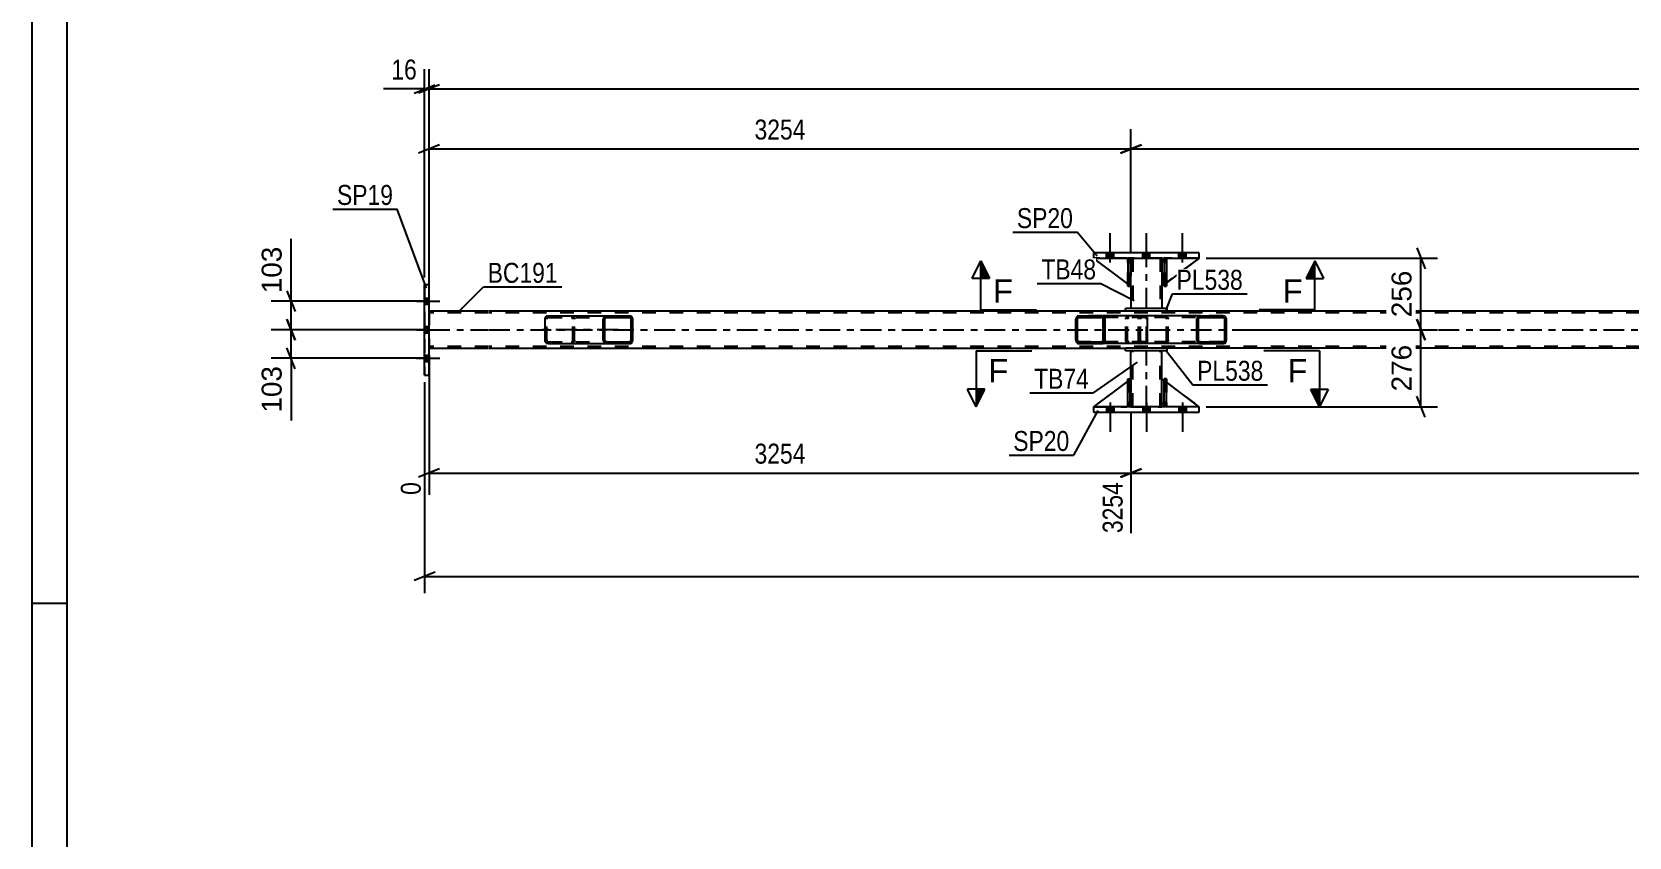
# Model space of a CAD drawing. Header units: millimetres. Extents: x -116 to 725, y -402 to 192.
# Drawn here: x -115.7 to 113.3, y -286.8 to -171.3 of the extents above; entities that cross this region are included whole.
import ezdxf

# ---------------------------------------------------------------- set-up
doc = ezdxf.new("R2010")
doc.units = ezdxf.units.MM
doc.linetypes.add('DXK_LINE_DOT2', pattern=[3.9198, 1.9599, -1.9599])
doc.linetypes.add('DXK_LINE_DOT3', pattern=[5.9187, 2.979, -0.9799, 0.9799, -0.9799])
doc.styles.add('Arial', font='ARIAL.TTF', dxfattribs={"height": 0.2})
doc.styles.add('Arial Narrow', font='ARIALN.TTF', dxfattribs={"height": 0.2})

# ---------------------------------------------------------------- blocks, each defined once
blk = doc.blocks.new('Unknown-203723422-1133')
at = {"color": 5, "linetype": 'Continuous'}
for p, q in [((-115.72, 191.75), (-115.72, -402.25)), ((-110.72, 186.75), (-110.72, -397.25)), ((-110.72, -253.25), (-115.72, -253.25))]:
    blk.add_line(p, q, dxfattribs=at)
blk = doc.blocks.new('Bolt-203723422-4096 - 3915')
at = {"linetype": 'Continuous'}
for points in [[(38.38, -203.75), (39.42, -203.75), (39.42, -202.95), (38.38, -202.95)], [(38.38, -203.75), (39.42, -203.75), (39.42, -202.95), (38.38, -202.95)], [(38.38, -203.75), (39.42, -203.75), (39.42, -202.95), (38.38, -202.95)], [(43.58, -203.75), (44.62, -203.75), (44.62, -202.95), (43.58, -202.95)], [(43.58, -203.75), (44.62, -203.75), (44.62, -202.95), (43.58, -202.95)], [(48.78, -203.75), (49.82, -203.75), (49.82, -202.95), (48.78, -202.95)], [(48.78, -203.75), (49.82, -203.75), (49.82, -202.95), (48.78, -202.95)], [(48.78, -203.75), (49.82, -203.75), (49.82, -202.95), (48.78, -202.95)]]:
    blk.add_hatch(color=1, dxfattribs=at).paths.add_polyline_path(points)
at = {"color": 1, "linetype": 'Continuous'}
for p, q in [((38.9, -204.35), (38.9, -200.15)), ((38.9, -204.35), (38.9, -200.15)), ((38.9, -204.35), (38.9, -200.15)), ((44.1, -204.35), (44.1, -200.15)), ((44.1, -204.35), (44.1, -200.15)), ((49.3, -204.35), (49.3, -200.15)), ((49.3, -204.35), (49.3, -200.15)), ((49.3, -204.35), (49.3, -200.15)), ((38.38, -203.75), (38.38, -202.95)), ((38.38, -203.75), (38.38, -202.95)), ((38.38, -203.75), (38.38, -202.95)), ((39.42, -203.75), (39.42, -202.95)), ((39.42, -203.75), (39.42, -202.95)), ((39.42, -203.75), (39.42, -202.95)), ((43.58, -203.75), (43.58, -202.95)), ((43.58, -203.75), (43.58, -202.95)), ((44.62, -203.75), (44.62, -202.95)), ((44.62, -203.75), (44.62, -202.95)), ((48.78, -203.75), (48.78, -202.95)), ((48.78, -203.75), (48.78, -202.95)), ((48.78, -203.75), (48.78, -202.95)), ((49.82, -203.75), (49.82, -202.95)), ((49.82, -203.75), (49.82, -202.95)), ((49.82, -203.75), (49.82, -202.95))]:
    blk.add_line(p, q, dxfattribs=at)
blk = doc.blocks.new('Part-203723422-3953 - 3915')
at = {"color": 2, "linetype": 'Continuous'}
for p, q in [((47.1, -216.63), (41.1, -216.63)), ((41.1, -217.03), (41.1, -216.63)), ((47.1, -217.03), (41.1, -217.03)), ((47.1, -217.03), (47.1, -216.63))]:
    blk.add_line(p, q, dxfattribs=at)
blk = doc.blocks.new('Part-203723422-3958 - 3915')
at = {"color": 2, "linetype": 'Continuous'}
for p, q in [((47.1, -210.95), (41.1, -210.95)), ((41.1, -211.35), (41.1, -210.95)), ((47.1, -211.35), (41.1, -211.35)), ((47.1, -211.35), (47.1, -210.95))]:
    blk.add_line(p, q, dxfattribs=at)
blk = doc.blocks.new('Part-203723422-4027 - 3915')
at = {"color": 7, "linetype": 'DXK_LINE_DOT2'}
for p, q in [((41.9, -221.03), (36.5, -225.03)), ((41.9, -224.43), (41.9, -221.03)), ((41.9, -221.03), (41.9, -224.43)), ((41.3, -225.03), (41.9, -224.43)), ((41.9, -224.43), (41.3, -225.03)), ((41.9, -224.43), (41.9, -224.43)), ((36.5, -225.03), (41.3, -225.03))]:
    blk.add_line(p, q, dxfattribs=at)
blk = doc.blocks.new('Part-203723422-3963 - 3915')
at = {"color": 2, "linetype": 'Continuous'}
for p, q in [((41.9, -203.75), (41.9, -204.35)), ((46.3, -203.75), (46.3, -204.35)), ((41.9, -207.75), (41.9, -210.95)), ((46.3, -207.75), (46.3, -210.95))]:
    blk.add_line(p, q, dxfattribs=at)
at = {"color": 7, "linetype": 'DXK_LINE_DOT2'}
for p, q in [((46.3, -203.75), (41.9, -203.75)), ((42.14, -203.75), (42.14, -210.95)), ((46.06, -203.75), (46.06, -210.95)), ((41.9, -204.35), (41.9, -207.75)), ((46.3, -204.35), (46.3, -207.75)), ((46.3, -210.95), (41.9, -210.95))]:
    blk.add_line(p, q, dxfattribs=at)
at = {"color": 7, "linetype": 'DXK_LINE_DOT3'}
blk.add_line((44.1, -210.95), (44.1, -203.75), dxfattribs=at)
blk = doc.blocks.new('Part-203723422-4028 - 3915')
at = {"color": 2, "linetype": 'Continuous'}
for p, q in [((46.3, -224.43), (46.3, -221.03)), ((46.65, -221.29), (46.3, -221.03)), ((51.7, -225.03), (46.97, -221.53)), ((46.65, -224.78), (46.3, -224.43))]:
    blk.add_line(p, q, dxfattribs=at)
at = {"color": 7, "linetype": 'DXK_LINE_DOT2'}
for p, q in [((46.97, -221.53), (46.65, -221.29)), ((46.9, -225.03), (46.65, -224.78)), ((51.7, -225.03), (46.9, -225.03)), ((51.7, -225.03), (51.7, -225.03)), ((51.7, -225.03), (51.7, -225.03))]:
    blk.add_line(p, q, dxfattribs=at)
blk = doc.blocks.new('Part-203723422-3973 - 3915')
at = {"color": 7, "linetype": 'DXK_LINE_DOT2'}
for p, q in [((41.45, -204.35), (41.45, -203.75)), ((41.45, -203.75), (41.45, -203.75)), ((41.45, -203.75), (41.45, -207.75)), ((41.77, -203.75), (41.45, -203.75)), ((41.77, -204.35), (41.77, -203.75)), ((41.77, -207.75), (41.77, -203.75)), ((41.45, -207.75), (41.45, -204.35)), ((41.45, -204.35), (41.77, -204.35)), ((41.77, -204.35), (41.77, -207.75)), ((41.45, -207.75), (41.77, -207.75))]:
    blk.add_line(p, q, dxfattribs=at)
blk = doc.blocks.new('Part-203723422-3978 - 3915')
at = {"color": 2, "linetype": 'Continuous'}
for p, q in [((41.9, -221.03), (41.9, -217.03)), ((46.3, -221.03), (46.3, -217.03)), ((41.9, -225.03), (41.9, -224.43)), ((46.3, -225.03), (46.3, -224.43))]:
    blk.add_line(p, q, dxfattribs=at)
at = {"color": 7, "linetype": 'DXK_LINE_DOT2'}
for p, q in [((46.3, -217.03), (41.9, -217.03)), ((42.14, -225.03), (42.14, -217.03)), ((46.06, -225.03), (46.06, -217.03)), ((41.9, -224.43), (41.9, -221.03)), ((46.3, -224.43), (46.3, -221.03)), ((41.9, -225.03), (46.3, -225.03))]:
    blk.add_line(p, q, dxfattribs=at)
at = {"color": 7, "linetype": 'DXK_LINE_DOT3'}
blk.add_line((44.1, -225.03), (44.1, -217.03), dxfattribs=at)
blk = doc.blocks.new('Part-203723422-4053 - 3915')
at = {"linetype": 'Continuous'}
h = blk.add_hatch(dxfattribs=at)
h.set_pattern_fill('', scale=0.7, style=0, pattern_type=0)
h.set_pattern_definition([(45, (-29.576, -212.2849), (-1.57154, 1.57154), [])])
h.paths.add_polyline_path([(-29.54, -212.47), (-29.58, -212.28), (-29.69, -212.13), (-29.85, -212.03), (-30.05, -211.99), (-33.28, -211.99), (-33.48, -212.03), (-33.64, -212.13), (-33.75, -212.28), (-33.79, -212.47), (-33.79, -215.51), (-33.75, -215.69), (-33.64, -215.85), (-33.48, -215.95), (-33.28, -215.99), (-30.05, -215.99), (-29.85, -215.95), (-29.69, -215.85), (-29.58, -215.69), (-29.54, -215.51)])
h.paths.add_polyline_path([(-29.81, -215.6), (-29.87, -215.68), (-29.95, -215.73), (-30.05, -215.75), (-33.28, -215.75), (-33.38, -215.73), (-33.46, -215.68), (-33.52, -215.6), (-33.54, -215.51), (-33.54, -212.47), (-33.52, -212.38), (-33.46, -212.3), (-33.38, -212.25), (-33.28, -212.23), (-30.05, -212.23), (-29.95, -212.25), (-29.87, -212.3), (-29.81, -212.38), (-29.79, -212.47), (-29.79, -215.51)])
at = {"color": 2, "linetype": 'Continuous'}
for p, q in [((-42.14, -212.47), (-42.1, -212.28)), ((-42.14, -215.51), (-42.14, -212.47)), ((-41.83, -212.03), (-41.63, -211.99)), ((-41.63, -211.99), (-33.28, -211.99)), ((-33.75, -212.28), (-33.79, -212.47)), ((-33.79, -215.51), (-33.79, -212.47)), ((-33.54, -212.47), (-33.52, -212.38)), ((-33.54, -215.51), (-33.54, -212.47)), ((-33.52, -212.38), (-33.46, -212.3)), ((-33.28, -211.99), (-33.48, -212.03)), ((-33.46, -212.3), (-33.38, -212.25)), ((-33.38, -212.25), (-33.28, -212.23)), ((-33.28, -211.99), (-30.05, -211.99)), ((-33.28, -212.23), (-30.05, -212.23)), ((-29.85, -212.03), (-30.05, -211.99)), ((-30.05, -212.23), (-29.95, -212.25)), ((-29.95, -212.25), (-29.87, -212.3)), ((-29.87, -212.3), (-29.81, -212.38)), ((-29.81, -212.38), (-29.79, -212.47)), ((-29.79, -215.51), (-29.79, -212.47)), ((-29.54, -212.47), (-29.58, -212.28)), ((-29.54, -215.51), (-29.54, -212.47)), ((-42.1, -215.69), (-42.14, -215.51)), ((-41.63, -215.99), (-41.83, -215.95)), ((-41.63, -215.99), (-33.28, -215.99)), ((-33.79, -215.51), (-33.75, -215.69)), ((-33.52, -215.6), (-33.54, -215.51)), ((-33.46, -215.68), (-33.52, -215.6)), ((-33.48, -215.95), (-33.28, -215.99)), ((-33.38, -215.73), (-33.46, -215.68)), ((-33.28, -215.75), (-33.38, -215.73)), ((-33.28, -215.75), (-30.05, -215.75)), ((-33.28, -215.99), (-30.05, -215.99)), ((-29.95, -215.73), (-30.05, -215.75)), ((-30.05, -215.99), (-29.85, -215.95)), ((-29.87, -215.68), (-29.95, -215.73)), ((-29.81, -215.6), (-29.87, -215.68)), ((-29.79, -215.51), (-29.81, -215.6)), ((-29.58, -215.69), (-29.54, -215.51))]:
    blk.add_line(p, q, dxfattribs=at)
at = {"color": 7, "linetype": 'DXK_LINE_DOT2'}
for p, q in [((-41.87, -212.38), (-41.89, -212.47)), ((-41.89, -215.51), (-41.89, -212.47)), ((-41.81, -212.3), (-41.87, -212.38)), ((-41.73, -212.25), (-41.81, -212.3)), ((-41.63, -212.23), (-41.73, -212.25)), ((-41.63, -212.23), (-30.05, -212.23)), ((-38.4, -211.99), (-38.2, -212.03)), ((-38.3, -212.25), (-38.4, -212.23)), ((-38.22, -212.3), (-38.3, -212.25)), ((-38.16, -212.38), (-38.22, -212.3)), ((-38.14, -212.47), (-38.16, -212.38)), ((-38.14, -215.51), (-38.14, -212.47)), ((-37.93, -212.28), (-37.89, -212.47)), ((-37.89, -215.51), (-37.89, -212.47)), ((-33.28, -211.99), (-30.05, -211.99)), ((-41.89, -215.51), (-41.87, -215.6)), ((-41.87, -215.6), (-41.81, -215.68)), ((-41.81, -215.68), (-41.73, -215.73)), ((-41.73, -215.73), (-41.63, -215.75)), ((-41.63, -215.75), (-30.05, -215.75)), ((-38.4, -215.75), (-38.3, -215.73)), ((-38.2, -215.95), (-38.4, -215.99)), ((-38.3, -215.73), (-38.22, -215.68)), ((-38.22, -215.68), (-38.16, -215.6)), ((-38.16, -215.6), (-38.14, -215.51)), ((-37.89, -215.51), (-37.93, -215.69)), ((-33.28, -215.99), (-30.05, -215.99))]:
    blk.add_line(p, q, dxfattribs=at)
at = {"color": 7, "linetype": 'DXK_LINE_DOT3'}
blk.add_line((-31.67, -213.99), (-43.43, -213.99), dxfattribs=at)
at = {"color": 2, "linetype": 'Continuous'}
for centre, start, end in [((-41.65, -212.49), 110.7583, 155.68), ((-33.3, -212.49), 110.7583, 155.68), ((-30.03, -212.49), 24.32, 69.2417), ((-41.65, -215.49), 204.32, 249.2417), ((-33.3, -215.49), 204.32, 249.2417), ((-30.03, -215.49), 290.7583, 335.68)]:
    blk.add_arc(centre, 0.496, start, end, dxfattribs=at)
at = {"color": 7, "linetype": 'DXK_LINE_DOT2'}
for centre, start, end in [((-38.38, -212.49), 24.32, 69.2417), ((-38.38, -215.49), 290.7583, 335.68)]:
    blk.add_arc(centre, 0.496, start, end, dxfattribs=at)
blk = doc.blocks.new('Part-203723422-3993 - 3915')
at = {"color": 2, "linetype": 'Continuous'}
for p, q in [((-59.4, -207.49), (-58.76, -207.49)), ((-59.4, -220.49), (-59.4, -207.49)), ((-58.76, -220.49), (-58.76, -207.49)), ((-59.4, -220.49), (-58.76, -220.49))]:
    blk.add_line(p, q, dxfattribs=at)
at = {"color": 7, "linetype": 'DXK_LINE_DOT2'}
blk.add_line((-59.4, -207.49), (-59.4, -220.49), dxfattribs=at)
blk = doc.blocks.new('Part-203723422-4029 - 3915')
at = {"color": 2, "linetype": 'Continuous'}
for p, q in [((46.97, -203.75), (46.65, -203.75)), ((46.65, -203.75), (46.65, -207.75)), ((46.97, -203.75), (46.97, -203.75)), ((46.97, -203.75), (46.97, -207.75)), ((46.97, -207.75), (46.65, -207.75))]:
    blk.add_line(p, q, dxfattribs=at)
at = {"color": 7, "linetype": 'DXK_LINE_DOT2'}
for p, q in [((46.65, -204.35), (46.65, -203.75)), ((46.97, -204.35), (46.97, -203.75)), ((46.97, -203.75), (46.97, -203.75)), ((46.97, -204.35), (46.65, -204.35)), ((46.65, -204.35), (46.65, -207.75)), ((46.97, -207.75), (46.97, -204.35))]:
    blk.add_line(p, q, dxfattribs=at)
blk = doc.blocks.new('Part-203723422-4030 - 3915')
at = {"color": 2, "linetype": 'Continuous'}
for p, q in [((41.45, -207.42), (36.5, -203.75)), ((41.45, -203.9), (41.3, -203.75)), ((41.9, -204.35), (41.77, -204.22)), ((41.9, -204.35), (41.9, -204.35)), ((41.9, -207.75), (41.9, -204.35)), ((41.77, -207.65), (41.9, -207.75)), ((41.9, -207.75), (41.9, -207.75))]:
    blk.add_line(p, q, dxfattribs=at)
at = {"color": 7, "linetype": 'DXK_LINE_DOT2'}
for p, q in [((41.3, -203.75), (36.5, -203.75)), ((41.3, -203.75), (41.9, -204.35)), ((41.77, -204.22), (41.45, -203.9)), ((41.9, -204.35), (41.9, -207.75)), ((41.77, -207.65), (41.45, -207.42))]:
    blk.add_line(p, q, dxfattribs=at)
blk = doc.blocks.new('Part-203723422-4031 - 3915')
at = {"color": 7, "linetype": 'DXK_LINE_DOT2'}
for p, q in [((41.9, -207.75), (36.5, -203.75)), ((36.5, -203.75), (41.3, -203.75)), ((41.3, -203.75), (41.9, -204.35)), ((41.9, -204.35), (41.3, -203.75)), ((41.9, -204.35), (41.9, -207.75)), ((41.9, -204.35), (41.9, -204.35)), ((41.9, -204.35), (41.9, -207.75))]:
    blk.add_line(p, q, dxfattribs=at)
blk = doc.blocks.new('Part-203723422-4032 - 3915')
at = {"color": 7, "linetype": 'DXK_LINE_DOT2'}
for p, q in [((46.9, -203.75), (46.65, -203.99)), ((51.7, -203.75), (46.9, -203.75)), ((46.97, -207.25), (46.65, -207.49))]:
    blk.add_line(p, q, dxfattribs=at)
at = {"color": 2, "linetype": 'Continuous'}
for p, q in [((51.7, -203.75), (46.97, -207.25)), ((46.65, -203.99), (46.3, -204.35)), ((46.3, -204.35), (46.3, -207.75)), ((46.65, -207.49), (46.3, -207.75))]:
    blk.add_line(p, q, dxfattribs=at)
blk = doc.blocks.new('Part-203723422-4043 - 3915')
at = {"color": 7, "linetype": 'DXK_LINE_DOT2'}
for p, q in [((46.97, -221.03), (46.65, -221.03)), ((46.65, -224.43), (46.65, -221.03)), ((46.65, -221.03), (46.65, -225.03)), ((46.97, -221.03), (46.97, -224.43)), ((46.97, -225.03), (46.97, -221.03)), ((46.97, -224.43), (46.65, -224.43)), ((46.65, -225.03), (46.65, -224.43)), ((46.97, -224.43), (46.97, -225.03)), ((46.97, -225.03), (46.65, -225.03)), ((46.97, -225.03), (46.97, -225.03))]:
    blk.add_line(p, q, dxfattribs=at)
blk = doc.blocks.new('Part-203723422-4044 - 3915')
at = {"color": 2, "linetype": 'Continuous'}
for p, q in [((41.45, -225.03), (41.45, -221.03)), ((41.45, -221.03), (41.77, -221.03)), ((41.77, -225.03), (41.77, -221.03)), ((41.45, -225.03), (41.45, -225.03)), ((41.77, -225.03), (41.45, -225.03))]:
    blk.add_line(p, q, dxfattribs=at)
at = {"color": 7, "linetype": 'DXK_LINE_DOT2'}
for p, q in [((41.45, -221.03), (41.45, -224.43)), ((41.77, -224.43), (41.77, -221.03)), ((41.45, -224.43), (41.45, -225.03)), ((41.45, -224.43), (41.77, -224.43)), ((41.77, -225.03), (41.77, -224.43)), ((41.77, -225.03), (41.77, -225.03))]:
    blk.add_line(p, q, dxfattribs=at)
blk = doc.blocks.new('Part-203723422-4045 - 3915')
at = {"color": 2, "linetype": 'Continuous'}
for p, q in [((46.65, -225.03), (46.65, -221.03)), ((46.65, -221.03), (46.97, -221.03)), ((46.97, -225.03), (46.97, -221.03)), ((46.65, -225.03), (46.65, -225.03)), ((46.97, -225.03), (46.65, -225.03))]:
    blk.add_line(p, q, dxfattribs=at)
at = {"color": 7, "linetype": 'DXK_LINE_DOT2'}
for p, q in [((46.65, -221.03), (46.65, -224.43)), ((46.97, -224.43), (46.97, -221.03)), ((46.65, -224.43), (46.65, -225.03)), ((46.65, -224.43), (46.97, -224.43)), ((46.97, -225.03), (46.97, -224.43)), ((46.97, -225.03), (46.97, -225.03))]:
    blk.add_line(p, q, dxfattribs=at)
blk = doc.blocks.new('Part-203723422-4046 - 3915')
at = {"color": 2, "linetype": 'Continuous'}
for p, q in [((41.45, -221.36), (36.5, -225.03)), ((41.9, -221.03), (41.77, -221.12)), ((41.9, -224.43), (41.9, -221.03)), ((41.9, -224.43), (41.77, -224.55)), ((41.9, -224.43), (41.9, -224.43)), ((41.45, -224.87), (41.3, -225.03))]:
    blk.add_line(p, q, dxfattribs=at)
at = {"color": 7, "linetype": 'DXK_LINE_DOT2'}
for p, q in [((41.77, -221.12), (41.45, -221.36)), ((41.9, -224.43), (41.9, -221.03)), ((41.9, -224.43), (41.3, -225.03)), ((36.5, -225.03), (41.3, -225.03)), ((41.77, -224.55), (41.45, -224.87))]:
    blk.add_line(p, q, dxfattribs=at)
blk = doc.blocks.new('Part-203723422-4052 - 3915')
at = {"linetype": 'Continuous'}
h = blk.add_hatch(dxfattribs=at)
h.set_pattern_fill('', scale=0.7, style=0, pattern_type=0)
h.set_pattern_definition([(45, (55.5583, -212.2849), (-1.57154, 1.57154), [])])
h.paths.add_polyline_path([(55.6, -212.47), (55.56, -212.28), (55.45, -212.13), (55.28, -212.03), (55.09, -211.99), (51.85, -211.99), (51.66, -212.03), (51.49, -212.13), (51.38, -212.28), (51.34, -212.47), (51.34, -215.51), (51.38, -215.69), (51.49, -215.85), (51.66, -215.95), (51.85, -215.99), (55.09, -215.99), (55.28, -215.95), (55.45, -215.85), (55.56, -215.69), (55.6, -215.51)])
h.paths.add_polyline_path([(55.32, -215.6), (55.27, -215.68), (55.18, -215.73), (55.09, -215.75), (51.85, -215.75), (51.75, -215.73), (51.67, -215.68), (51.62, -215.6), (51.6, -215.51), (51.6, -212.47), (51.62, -212.38), (51.67, -212.3), (51.75, -212.25), (51.85, -212.23), (55.09, -212.23), (55.18, -212.25), (55.27, -212.3), (55.32, -212.38), (55.34, -212.47), (55.34, -215.51)])
at = {"color": 7, "linetype": 'DXK_LINE_DOT2'}
for p, q in [((42.99, -212.47), (43.03, -212.28)), ((42.99, -215.51), (42.99, -212.47)), ((43.27, -212.38), (43.25, -212.47)), ((43.25, -215.51), (43.25, -212.47)), ((43.32, -212.3), (43.27, -212.38)), ((43.31, -212.03), (43.5, -211.99)), ((43.4, -212.25), (43.32, -212.3)), ((43.5, -212.23), (43.4, -212.25)), ((43.98, -211.99), (43.5, -211.99)), ((55.09, -212.23), (43.5, -212.23)), ((46.74, -211.99), (46.93, -212.03)), ((46.83, -212.25), (46.74, -212.23)), ((46.92, -212.3), (46.83, -212.25)), ((46.97, -212.38), (46.92, -212.3)), ((46.99, -212.47), (46.97, -212.38)), ((46.99, -215.51), (46.99, -212.47)), ((47.21, -212.28), (47.25, -212.47)), ((47.25, -215.51), (47.25, -212.47)), ((55.09, -211.99), (51.85, -211.99)), ((43.03, -215.69), (42.99, -215.51)), ((43.25, -215.51), (43.27, -215.6)), ((43.27, -215.6), (43.32, -215.68)), ((43.5, -215.99), (43.31, -215.95)), ((43.32, -215.68), (43.4, -215.73)), ((43.4, -215.73), (43.5, -215.75)), ((55.09, -215.75), (43.5, -215.75)), ((43.98, -215.99), (43.5, -215.99)), ((46.74, -215.75), (46.83, -215.73)), ((46.93, -215.95), (46.74, -215.99)), ((46.83, -215.73), (46.92, -215.68)), ((46.92, -215.68), (46.97, -215.6)), ((46.97, -215.6), (46.99, -215.51)), ((47.25, -215.51), (47.21, -215.69)), ((55.09, -215.99), (51.85, -215.99))]:
    blk.add_line(p, q, dxfattribs=at)
at = {"color": 2, "linetype": 'Continuous'}
for p, q in [((51.85, -211.99), (43.98, -211.99)), ((51.38, -212.28), (51.34, -212.47)), ((51.34, -215.51), (51.34, -212.47)), ((51.6, -212.47), (51.62, -212.38)), ((51.6, -215.51), (51.6, -212.47)), ((51.62, -212.38), (51.67, -212.3)), ((51.85, -211.99), (51.66, -212.03)), ((51.67, -212.3), (51.75, -212.25)), ((51.75, -212.25), (51.85, -212.23)), ((51.85, -211.99), (55.09, -211.99)), ((51.85, -212.23), (55.09, -212.23)), ((55.28, -212.03), (55.09, -211.99)), ((55.09, -212.23), (55.18, -212.25)), ((55.18, -212.25), (55.27, -212.3)), ((55.27, -212.3), (55.32, -212.38)), ((55.32, -212.38), (55.34, -212.47)), ((55.34, -215.51), (55.34, -212.47)), ((55.6, -212.47), (55.56, -212.28)), ((55.6, -215.51), (55.6, -212.47)), ((51.85, -215.99), (43.98, -215.99)), ((51.34, -215.51), (51.38, -215.69)), ((51.62, -215.6), (51.6, -215.51)), ((51.67, -215.68), (51.62, -215.6)), ((51.66, -215.95), (51.85, -215.99)), ((51.75, -215.73), (51.67, -215.68)), ((51.85, -215.75), (51.75, -215.73)), ((51.85, -215.75), (55.09, -215.75)), ((51.85, -215.99), (55.09, -215.99)), ((55.18, -215.73), (55.09, -215.75)), ((55.09, -215.99), (55.28, -215.95)), ((55.27, -215.68), (55.18, -215.73)), ((55.32, -215.6), (55.27, -215.68)), ((55.34, -215.51), (55.32, -215.6)), ((55.56, -215.69), (55.6, -215.51))]:
    blk.add_line(p, q, dxfattribs=at)
at = {"color": 7, "linetype": 'DXK_LINE_DOT2'}
for centre, start, end in [((43.48, -212.49), 110.7583, 155.68), ((46.76, -212.49), 24.32, 69.2417), ((43.48, -215.49), 204.32, 249.2417), ((46.76, -215.49), 290.7583, 335.68)]:
    blk.add_arc(centre, 0.496, start, end, dxfattribs=at)
at = {"color": 2, "linetype": 'Continuous'}
for centre, start, end in [((51.83, -212.49), 110.7583, 155.68), ((55.11, -212.49), 24.32, 69.2417), ((51.83, -215.49), 204.32, 249.2417), ((55.11, -215.49), 290.7583, 335.68)]:
    blk.add_arc(centre, 0.496, start, end, dxfattribs=at)
blk = doc.blocks.new('Part-203723422-4054 - 3915')
at = {"linetype": 'Continuous'}
h = blk.add_hatch(dxfattribs=at)
h.set_pattern_fill('', scale=0.7, style=0, pattern_type=0)
h.set_pattern_definition([(45, (38.1476, -212.2849), (-1.57154, 1.57154), [])])
h.paths.add_polyline_path([(38.19, -212.47), (38.15, -212.28), (38.04, -212.13), (37.88, -212.03), (37.68, -211.99), (34.5, -211.99), (34.31, -212.03), (34.14, -212.13), (34.03, -212.28), (34, -212.47), (34, -215.51), (34.03, -215.69), (34.14, -215.85), (34.31, -215.95), (34.5, -215.99), (37.68, -215.99), (37.88, -215.95), (38.04, -215.85), (38.15, -215.69), (38.19, -215.51)])
h.paths.add_polyline_path([(37.92, -215.6), (37.86, -215.68), (37.78, -215.73), (37.68, -215.75), (34.5, -215.75), (34.4, -215.73), (34.32, -215.68), (34.27, -215.6), (34.25, -215.51), (34.25, -212.47), (34.27, -212.38), (34.32, -212.3), (34.4, -212.25), (34.5, -212.23), (37.68, -212.23), (37.78, -212.25), (37.86, -212.3), (37.92, -212.38), (37.93, -212.47), (37.93, -215.51)])
at = {"color": 2, "linetype": 'Continuous'}
for p, q in [((34.03, -212.28), (34, -212.47)), ((34, -215.51), (34, -212.47)), ((34.25, -212.47), (34.27, -212.38)), ((34.25, -215.51), (34.25, -212.47)), ((34.27, -212.38), (34.32, -212.3)), ((34.5, -211.99), (34.31, -212.03)), ((34.32, -212.3), (34.4, -212.25)), ((34.4, -212.25), (34.5, -212.23)), ((34.5, -211.99), (37.68, -211.99)), ((34.5, -212.23), (37.68, -212.23)), ((43.98, -211.99), (37.68, -211.99)), ((37.88, -212.03), (37.68, -211.99)), ((37.68, -212.23), (37.78, -212.25)), ((37.78, -212.25), (37.86, -212.3)), ((37.86, -212.3), (37.92, -212.38)), ((37.92, -212.38), (37.93, -212.47)), ((37.93, -215.51), (37.93, -212.47)), ((38.19, -212.47), (38.15, -212.28)), ((38.19, -215.51), (38.19, -212.47)), ((43.98, -211.99), (44.09, -212.03)), ((44.09, -212.03), (44.17, -212.13)), ((44.17, -212.13), (44.23, -212.28)), ((44.23, -212.28), (44.25, -212.47)), ((44.25, -215.51), (44.25, -212.47)), ((34, -215.51), (34.03, -215.69)), ((34.27, -215.6), (34.25, -215.51)), ((34.32, -215.68), (34.27, -215.6)), ((34.31, -215.95), (34.5, -215.99)), ((34.4, -215.73), (34.32, -215.68)), ((34.5, -215.75), (34.4, -215.73)), ((34.5, -215.75), (37.68, -215.75)), ((34.5, -215.99), (37.68, -215.99)), ((37.78, -215.73), (37.68, -215.75)), ((37.68, -215.99), (37.88, -215.95)), ((43.98, -215.99), (37.68, -215.99)), ((37.86, -215.68), (37.78, -215.73)), ((37.92, -215.6), (37.86, -215.68)), ((37.93, -215.51), (37.92, -215.6)), ((38.15, -215.69), (38.19, -215.51)), ((44.09, -215.95), (43.98, -215.99)), ((44.17, -215.85), (44.09, -215.95)), ((44.23, -215.69), (44.17, -215.85)), ((44.25, -215.51), (44.23, -215.69))]:
    blk.add_line(p, q, dxfattribs=at)
at = {"color": 7, "linetype": 'DXK_LINE_DOT2'}
for p, q in [((37.68, -211.99), (34.5, -211.99)), ((43.98, -212.23), (34.5, -212.23)), ((41.15, -212.47), (41.18, -212.28)), ((41.15, -215.51), (41.15, -212.47)), ((41.42, -212.38), (41.4, -212.47)), ((41.4, -215.51), (41.4, -212.47)), ((41.47, -212.3), (41.42, -212.38)), ((41.46, -212.03), (41.65, -211.99)), ((41.47, -212.3), (41.49, -212.28)), ((41.49, -212.28), (41.55, -212.25)), ((41.55, -212.25), (41.65, -212.23)), ((42.99, -212.23), (42.99, -211.99)), ((44.04, -212.25), (43.98, -212.23)), ((44.08, -212.3), (44.04, -212.25)), ((44.11, -212.38), (44.08, -212.3)), ((44.12, -212.47), (44.11, -212.38)), ((44.12, -215.51), (44.12, -212.47)), ((43.98, -215.75), (34.5, -215.75)), ((37.68, -215.99), (34.5, -215.99)), ((41.18, -215.69), (41.15, -215.51)), ((41.4, -215.51), (41.42, -215.6)), ((41.42, -215.6), (41.47, -215.68)), ((41.65, -215.99), (41.46, -215.95)), ((41.47, -215.68), (41.55, -215.73)), ((41.55, -215.73), (41.65, -215.75)), ((42.99, -215.99), (42.99, -215.75)), ((43.98, -215.75), (44.04, -215.73)), ((44.04, -215.73), (44.08, -215.68)), ((44.08, -215.68), (44.11, -215.6)), ((44.11, -215.6), (44.12, -215.51))]:
    blk.add_line(p, q, dxfattribs=at)
at = {"color": 2, "linetype": 'Continuous'}
for centre, start, end in [((34.48, -212.48), 111.1941, 156.1506), ((37.7, -212.48), 23.8494, 68.8059), ((34.48, -215.49), 203.8494, 248.8059), ((37.7, -215.49), 291.1941, 336.1506)]:
    blk.add_arc(centre, 0.492, start, end, dxfattribs=at)
at = {"color": 7, "linetype": 'DXK_LINE_DOT2'}
for centre, start, end in [((41.63, -212.48), 111.1941, 156.1506), ((41.63, -215.49), 203.8494, 248.8059)]:
    blk.add_arc(centre, 0.492, start, end, dxfattribs=at)
blk = doc.blocks.new('Part-203723422-4109 - 3915')
at = {"color": 2, "linetype": 'Continuous'}
for p, q in [((51.7, -202.95), (36.5, -202.95)), ((36.5, -202.95), (36.5, -203.75)), ((36.5, -203.75), (51.7, -203.75)), ((51.7, -203.75), (51.7, -202.95))]:
    blk.add_line(p, q, dxfattribs=at)
blk = doc.blocks.new('Part-203723422-4073 - 3915')
at = {"color": 7, "linetype": 'DXK_LINE_DOT2'}
for p, q in [((46.9, -203.75), (46.3, -204.35)), ((46.3, -207.75), (51.7, -203.75)), ((51.7, -203.75), (46.9, -203.75)), ((46.3, -204.35), (46.3, -207.75))]:
    blk.add_line(p, q, dxfattribs=at)
blk = doc.blocks.new('Part-203723422-4074 - 3915')
at = {"color": 7, "linetype": 'DXK_LINE_DOT2'}
for p, q in [((41.45, -221.03), (41.77, -221.03)), ((41.45, -224.43), (41.45, -221.03)), ((41.45, -221.03), (41.45, -225.03)), ((41.77, -221.03), (41.77, -224.43)), ((41.77, -225.03), (41.77, -221.12)), ((41.77, -224.43), (41.45, -224.43)), ((41.45, -225.03), (41.45, -224.43)), ((41.77, -224.43), (41.77, -225.03)), ((41.77, -225.03), (41.45, -225.03)), ((41.77, -225.03), (41.77, -225.03))]:
    blk.add_line(p, q, dxfattribs=at)
blk = doc.blocks.new('Bolt-203723422-4095 - 3915')
at = {"linetype": 'Continuous'}
for points in [[(39.42, -225.03), (38.38, -225.03), (38.38, -225.83), (39.42, -225.83)], [(39.42, -225.03), (38.38, -225.03), (38.38, -225.83), (39.42, -225.83)], [(39.42, -225.03), (38.38, -225.03), (38.38, -225.83), (39.42, -225.83)], [(44.62, -225.03), (43.58, -225.03), (43.58, -225.83), (44.62, -225.83)], [(44.62, -225.03), (43.58, -225.03), (43.58, -225.83), (44.62, -225.83)], [(49.82, -225.03), (48.78, -225.03), (48.78, -225.83), (49.82, -225.83)], [(49.82, -225.03), (48.78, -225.03), (48.78, -225.83), (49.82, -225.83)], [(49.82, -225.03), (48.78, -225.03), (48.78, -225.83), (49.82, -225.83)]]:
    blk.add_hatch(color=1, dxfattribs=at).paths.add_polyline_path(points)
at = {"color": 1, "linetype": 'Continuous'}
for p, q in [((38.9, -224.43), (38.9, -228.63)), ((38.9, -224.43), (38.9, -228.63)), ((38.9, -224.43), (38.9, -228.63)), ((44.1, -224.43), (44.1, -228.63)), ((44.1, -224.43), (44.1, -228.63)), ((49.3, -224.43), (49.3, -228.63)), ((49.3, -224.43), (49.3, -228.63)), ((49.3, -224.43), (49.3, -228.63)), ((38.38, -225.03), (38.38, -225.83)), ((38.38, -225.03), (38.38, -225.83)), ((38.38, -225.03), (38.38, -225.83)), ((39.42, -225.03), (39.42, -225.83)), ((39.42, -225.03), (39.42, -225.83)), ((39.42, -225.03), (39.42, -225.83)), ((43.58, -225.03), (43.58, -225.83)), ((43.58, -225.03), (43.58, -225.83)), ((44.62, -225.03), (44.62, -225.83)), ((44.62, -225.03), (44.62, -225.83)), ((48.78, -225.03), (48.78, -225.83)), ((48.78, -225.03), (48.78, -225.83)), ((48.78, -225.03), (48.78, -225.83)), ((49.82, -225.03), (49.82, -225.83)), ((49.82, -225.03), (49.82, -225.83)), ((49.82, -225.03), (49.82, -225.83))]:
    blk.add_line(p, q, dxfattribs=at)
blk = doc.blocks.new('Part-203723422-4097 - 3915')
at = {"color": 7, "linetype": 'DXK_LINE_DOT2'}
for p, q in [((46.65, -204.35), (46.65, -203.75)), ((46.65, -203.75), (46.65, -203.75)), ((46.65, -203.75), (46.65, -207.75)), ((46.97, -203.75), (46.65, -203.75)), ((46.97, -204.35), (46.97, -203.75)), ((46.97, -207.75), (46.97, -203.75)), ((46.65, -207.75), (46.65, -204.35)), ((46.65, -204.35), (46.97, -204.35)), ((46.97, -204.35), (46.97, -207.75)), ((46.65, -207.75), (46.97, -207.75))]:
    blk.add_line(p, q, dxfattribs=at)
blk = doc.blocks.new('Part-203723422-4098 - 3915')
at = {"color": 2, "linetype": 'Continuous'}
for p, q in [((41.77, -203.75), (41.45, -203.75)), ((41.45, -203.75), (41.45, -207.75)), ((41.77, -203.75), (41.77, -203.75)), ((41.77, -203.75), (41.77, -207.75)), ((41.77, -207.75), (41.45, -207.75))]:
    blk.add_line(p, q, dxfattribs=at)
at = {"color": 7, "linetype": 'DXK_LINE_DOT2'}
for p, q in [((41.45, -204.35), (41.45, -203.75)), ((41.77, -204.35), (41.77, -203.75)), ((41.77, -203.75), (41.77, -203.75)), ((41.77, -204.35), (41.45, -204.35)), ((41.45, -204.35), (41.45, -207.75)), ((41.77, -207.75), (41.77, -204.35))]:
    blk.add_line(p, q, dxfattribs=at)
blk = doc.blocks.new('Part-203723422-4099 - 3915')
at = {"color": 7, "linetype": 'DXK_LINE_DOT2'}
for p, q in [((46.3, -224.43), (46.3, -221.03)), ((46.3, -221.03), (51.7, -225.03)), ((46.9, -225.03), (46.3, -224.43)), ((51.7, -225.03), (46.9, -225.03))]:
    blk.add_line(p, q, dxfattribs=at)
blk = doc.blocks.new('Part-203723422-4104 - 3915')
at = {"color": 2, "linetype": 'Continuous'}
for p, q in [((36.5, -225.03), (36.5, -225.83)), ((51.7, -225.03), (36.5, -225.03)), ((36.5, -225.83), (51.7, -225.83)), ((51.7, -225.83), (51.7, -225.03))]:
    blk.add_line(p, q, dxfattribs=at)
blk = doc.blocks.new('Bolt-203723422-4148 - 3915')
at = {"linetype": 'Continuous'}
for points in [[(-58.76, -210.33), (-58.76, -209.45), (-59.4, -209.45), (-59.4, -210.33)], [(-58.76, -210.33), (-58.76, -209.45), (-59.4, -209.45), (-59.4, -210.33)], [(-58.76, -210.33), (-58.76, -209.45), (-59.4, -209.45), (-59.4, -210.33)], [(-58.76, -214.43), (-58.76, -213.55), (-59.4, -213.55), (-59.4, -214.43)], [(-58.76, -214.43), (-58.76, -213.55), (-59.4, -213.55), (-59.4, -214.43)], [(-58.76, -218.53), (-58.76, -217.65), (-59.4, -217.65), (-59.4, -218.53)], [(-58.76, -218.53), (-58.76, -217.65), (-59.4, -217.65), (-59.4, -218.53)], [(-58.76, -218.53), (-58.76, -217.65), (-59.4, -217.65), (-59.4, -218.53)]]:
    blk.add_hatch(color=1, dxfattribs=at).paths.add_polyline_path(points)
at = {"color": 1, "linetype": 'Continuous'}
for p, q in [((-60.56, -209.89), (-57.24, -209.89)), ((-60.56, -209.89), (-57.24, -209.89)), ((-60.56, -209.89), (-57.24, -209.89)), ((-59.4, -209.45), (-58.76, -209.45)), ((-59.4, -209.45), (-58.76, -209.45)), ((-59.4, -209.45), (-58.76, -209.45)), ((-59.4, -210.33), (-58.76, -210.33)), ((-59.4, -210.33), (-58.76, -210.33)), ((-59.4, -210.33), (-58.76, -210.33)), ((-60.56, -213.99), (-57.24, -213.99)), ((-60.56, -213.99), (-57.24, -213.99)), ((-59.4, -213.55), (-58.76, -213.55)), ((-59.4, -213.55), (-58.76, -213.55)), ((-59.4, -214.43), (-58.76, -214.43)), ((-59.4, -214.43), (-58.76, -214.43)), ((-60.56, -218.09), (-57.24, -218.09)), ((-60.56, -218.09), (-57.24, -218.09)), ((-60.56, -218.09), (-57.24, -218.09)), ((-59.4, -217.65), (-58.76, -217.65)), ((-59.4, -217.65), (-58.76, -217.65)), ((-59.4, -217.65), (-58.76, -217.65)), ((-59.4, -218.53), (-58.76, -218.53)), ((-59.4, -218.53), (-58.76, -218.53)), ((-59.4, -218.53), (-58.76, -218.53))]:
    blk.add_line(p, q, dxfattribs=at)
blk = doc.blocks.new('Part-203723422-4214 - 3915')
at = {"color": 2, "linetype": 'Continuous'}
for p, q in [((-50.24, -211.35), (-58.76, -211.35)), ((41.1, -211.35), (-50.14, -211.35)), ((211.36, -211.35), (47.1, -211.35)), ((-58.76, -216.63), (-50.24, -216.63)), ((-50.14, -216.63), (41.1, -216.63)), ((211.36, -216.63), (47.1, -216.63))]:
    blk.add_line(p, q, dxfattribs=at)
at = {"color": 7, "linetype": 'DXK_LINE_DOT2'}
for p, q in [((-58.76, -211.35), (-58.76, -216.63)), ((-50.24, -211.59), (-58.76, -211.59)), ((608.77, -211.59), (-50.14, -211.59)), ((47.1, -211.35), (41.1, -211.35)), ((-50.24, -216.39), (-58.76, -216.39)), ((-58.76, -216.59), (-58.76, -216.63)), ((608.77, -216.39), (-50.14, -216.39)), ((47.1, -216.63), (41.1, -216.63))]:
    blk.add_line(p, q, dxfattribs=at)
at = {"color": 7, "linetype": 'DXK_LINE_DOT3'}
for p, q in [((-58.76, -213.99), (-50.24, -213.99)), ((-50.14, -213.99), (608.77, -213.99))]:
    blk.add_line(p, q, dxfattribs=at)
blk = doc.blocks.new('StraightDimension-203723422-4302 - 3915')
at = {"color": 7, "linetype": 'Continuous'}
for p, q in [((-58.76, -206.49), (-58.76, -176.6)), ((-57.26, -178.85), (-60.26, -180.05)), ((-58.76, -179.45), (617.39, -179.45))]:
    blk.add_line(p, q, dxfattribs=at)
blk = doc.blocks.new('StraightDimension-203723422-4274 - 3915')
at = {"color": 7, "linetype": 'Continuous'}
for p, q in [((41.9, -226.03), (41.9, -243.16)), ((212.16, -226.03), (212.16, -243.16)), ((43.4, -233.95), (40.4, -235.15)), ((41.9, -234.55), (212.16, -234.55)), ((210.66, -235.15), (213.66, -233.95))]:
    blk.add_line(p, q, dxfattribs=at)
at = {"color": 0}
blk.add_wipeout([(131.29, -233.8), (131.29, -229.6), (122.77, -229.6), (122.77, -233.8)], dxfattribs=at)
at = {"color": 0, "linetype": 'Continuous'}
blk.add_wipeout([(211.56, -235.25), (207.36, -235.25), (207.36, -243.76), (211.56, -243.76)], dxfattribs=at)
at = {"color": 3, "style": 'Arial Narrow'}
blk.add_text('4257', height=2.863, dxfattribs=at).set_placement((123.37, -233.2))
at = {"color": 3, "linetype": 'Continuous', "style": 'Arial Narrow'}
blk.add_text('7510', height=2.863, rotation=90.0002, dxfattribs=at).set_placement((210.96, -243.16))
blk = doc.blocks.new('StraightDimension-203723422-4241 - 3915')
at = {"color": 7, "linetype": 'Continuous'}
for p, q in [((-58.76, -210.35), (-58.76, -185.21)), ((41.9, -202.75), (41.9, -185.21)), ((-57.26, -187.46), (-60.26, -188.66)), ((40.4, -188.66), (43.4, -187.46)), ((-58.76, -188.06), (41.9, -188.06))]:
    blk.add_line(p, q, dxfattribs=at)
at = {"color": 0}
blk.add_wipeout([(-4.18, -187.31), (-4.18, -183.11), (-12.69, -183.11), (-12.69, -187.31)], dxfattribs=at)
at = {"color": 3, "style": 'Arial Narrow'}
blk.add_text('3254', height=2.863, dxfattribs=at).set_placement((-12.09, -186.71))
blk = doc.blocks.new('StraightDimension-203723422-4246 - 3915')
at = {"color": 7, "linetype": 'Continuous'}
for p, q in [((41.9, -202.75), (41.9, -185.21)), ((212.16, -202.75), (212.16, -185.21)), ((43.4, -187.46), (40.4, -188.66)), ((210.66, -188.66), (213.66, -187.46)), ((41.9, -188.06), (212.16, -188.06))]:
    blk.add_line(p, q, dxfattribs=at)
at = {"color": 0}
blk.add_wipeout([(131.29, -187.31), (131.29, -183.11), (122.77, -183.11), (122.77, -187.31)], dxfattribs=at)
at = {"color": 3, "style": 'Arial Narrow'}
blk.add_text('4257', height=2.863, dxfattribs=at).set_placement((123.37, -186.71))
blk = doc.blocks.new('StraightDimension-203723422-4269 - 3915')
at = {"color": 7, "linetype": 'Continuous'}
for p, q in [((-58.76, -217.63), (-58.76, -237.68)), ((41.9, -226.03), (41.9, -243.16)), ((-57.26, -233.95), (-60.26, -235.15)), ((-58.76, -234.55), (41.9, -234.55)), ((40.4, -235.15), (43.4, -233.95))]:
    blk.add_line(p, q, dxfattribs=at)
at = {"color": 0}
blk.add_wipeout([(-4.18, -233.8), (-4.18, -229.6), (-12.69, -229.6), (-12.69, -233.8)], dxfattribs=at)
at = {"color": 0, "linetype": 'Continuous'}
for points in [[(-59.36, -235.25), (-63.56, -235.25), (-63.56, -238.28), (-59.36, -238.28)], [(41.3, -235.25), (37.1, -235.25), (37.1, -243.76), (41.3, -243.76)]]:
    blk.add_wipeout(points, dxfattribs=at)
at = {"color": 3, "style": 'Arial Narrow'}
blk.add_text('3254', height=2.863, dxfattribs=at).set_placement((-12.09, -233.2))
at = {"color": 3, "linetype": 'Continuous', "style": 'Arial Narrow'}
for s, height, p in [('0', 2.86, (-59.96, -237.68)), ('3254', 2.863, (40.7, -243.16))]:
    blk.add_text(s, height=height, rotation=90.0002, dxfattribs=at).set_placement(p)
blk = doc.blocks.new('StraightDimension-203723422-4292 - 3915')
at = {"color": 7, "linetype": 'Continuous'}
for p, q in [((-59.4, -206.49), (-59.4, -176.6)), ((-58.76, -206.49), (-58.76, -176.6)), ((-60.9, -180.05), (-57.9, -178.85)), ((-57.26, -178.85), (-60.26, -180.05)), ((-59.4, -179.45), (-58.76, -179.45))]:
    blk.add_line(p, q, dxfattribs=at)
at = {"color": 0}
blk.add_wipeout([(-59.93, -178.7), (-59.93, -174.5), (-64.78, -174.5), (-64.78, -178.7)], dxfattribs=at)
at = {"color": 7, "linetype": 'Continuous'}
blk.add_line((-59.4, -179.45), (-65.31, -179.45), dxfattribs=at)
blk.add_line((-59.4, -179.45), (-65.31, -179.45), dxfattribs=at)
at = {"color": 3, "style": 'Arial Narrow'}
blk.add_text('16', height=2.863, dxfattribs=at).set_placement((-64.18, -178.1))
blk = doc.blocks.new('StraightDimension-203723422-4323 - 3915')
at = {"color": 7, "linetype": 'Continuous'}
for p, q in [((-59.4, -221.49), (-59.4, -251.77)), ((-57.9, -248.77), (-60.9, -249.97)), ((-59.4, -249.37), (618.03, -249.37))]:
    blk.add_line(p, q, dxfattribs=at)
blk = doc.blocks.new('StraightDimension-203723422-4334 - 3915')
at = {"color": 7, "linetype": 'Continuous'}
for p, q in [((-79.16, -212.49), (-77.96, -215.49)), ((-59.48, -213.99), (-81.41, -213.99)), ((-78.56, -218.09), (-78.56, -213.99)), ((-77.96, -219.59), (-79.16, -216.59)), ((-59.48, -218.09), (-81.41, -218.09))]:
    blk.add_line(p, q, dxfattribs=at)
at = {"color": 0}
blk.add_wipeout([(-79.31, -218.61), (-83.51, -218.61), (-83.51, -226.48), (-79.31, -226.48)], dxfattribs=at)
at = {"color": 7, "linetype": 'Continuous'}
blk.add_line((-78.56, -218.09), (-78.56, -227.01), dxfattribs=at)
blk.add_line((-78.56, -218.09), (-78.56, -227.01), dxfattribs=at)
at = {"color": 3, "style": 'Arial'}
blk.add_text('103', height=2.865, rotation=90.0002, dxfattribs=at).set_placement((-79.91, -225.88))
blk = doc.blocks.new('StraightDimension-203723422-4344 - 3915')
at = {"color": 7, "linetype": 'Continuous'}
for p, q in [((-79.16, -208.39), (-77.96, -211.39)), ((-59.48, -209.89), (-81.41, -209.89)), ((-78.56, -213.99), (-78.56, -209.89)), ((-77.96, -215.49), (-79.16, -212.49)), ((-59.48, -213.99), (-81.41, -213.99))]:
    blk.add_line(p, q, dxfattribs=at)
at = {"color": 0}
blk.add_wipeout([(-79.31, -201.49), (-83.51, -201.49), (-83.51, -209.36), (-79.31, -209.36)], dxfattribs=at)
at = {"color": 7, "linetype": 'Continuous'}
blk.add_line((-78.56, -209.89), (-78.56, -200.97), dxfattribs=at)
blk.add_line((-78.56, -209.89), (-78.56, -200.97), dxfattribs=at)
at = {"color": 3, "style": 'Arial'}
blk.add_text('103', height=2.865, rotation=90.0002, dxfattribs=at).set_placement((-79.91, -208.76))
blk = doc.blocks.new('StraightDimension-203723422-4355 - 3915')
at = {"color": 7, "linetype": 'Continuous'}
for p, q in [((82.88, -212.49), (84.08, -215.49)), ((58.12, -213.99), (85.88, -213.99)), ((83.48, -225.03), (83.48, -213.99)), ((84.08, -226.53), (82.88, -223.53)), ((52.7, -225.03), (85.88, -225.03))]:
    blk.add_line(p, q, dxfattribs=at)
at = {"color": 0}
blk.add_wipeout([(82.73, -215.57), (78.53, -215.57), (78.53, -223.44), (82.73, -223.44)], dxfattribs=at)
at = {"color": 3, "style": 'Arial'}
blk.add_text('276', height=2.865, rotation=90.0002, dxfattribs=at).set_placement((82.13, -222.84))
blk = doc.blocks.new('StraightDimension-203723422-4383 - 3915')
at = {"color": 7, "linetype": 'Continuous'}
for p, q in [((52.7, -203.75), (85.88, -203.75)), ((82.88, -202.25), (84.08, -205.25)), ((83.48, -213.99), (83.48, -203.75)), ((84.08, -215.49), (82.88, -212.49)), ((58.12, -213.99), (85.88, -213.99))]:
    blk.add_line(p, q, dxfattribs=at)
at = {"color": 0}
blk.add_wipeout([(82.73, -204.93), (78.53, -204.93), (78.53, -212.8), (82.73, -212.8)], dxfattribs=at)
at = {"color": 3, "style": 'Arial'}
blk.add_text('256', height=2.865, rotation=90.0002, dxfattribs=at).set_placement((82.13, -212.2))
blk = doc.blocks.new('Mark-203723422-3949 - 3915')
at = {"color": 0}
blk.add_wipeout([(60.9, -221.31), (60.9, -218.31), (51.39, -218.31), (51.39, -221.31)], dxfattribs=at)
blk.add_wipeout([(60.9, -221.31), (60.9, -218.31), (51.39, -218.31), (51.39, -221.31)], dxfattribs=at)
at = {"color": 30, "linetype": 'Continuous'}
for p, q in [((46.83, -216.87), (50.79, -221.91)), ((50.79, -221.91), (61.5, -221.91))]:
    blk.add_line(p, q, dxfattribs=at)
at = {"color": 3, "style": 'Arial Narrow'}
blk.add_text('PL538', height=2.863, dxfattribs=at).set_placement((51.39, -221.31))
blk = doc.blocks.new('Mark-203723422-3954 - 3915')
at = {"color": 0}
blk.add_wipeout([(57.94, -208.26), (57.94, -205.26), (48.44, -205.26), (48.44, -208.26)], dxfattribs=at)
blk.add_wipeout([(57.94, -208.26), (57.94, -205.26), (48.44, -205.26), (48.44, -208.26)], dxfattribs=at)
at = {"color": 30, "linetype": 'Continuous'}
for p, q in [((46.92, -211.14), (47.84, -208.86)), ((47.84, -208.86), (58.54, -208.86))]:
    blk.add_line(p, q, dxfattribs=at)
at = {"color": 3, "style": 'Arial Narrow'}
blk.add_text('PL538', height=2.863, dxfattribs=at).set_placement((48.44, -208.26))
blk = doc.blocks.new('Mark-203723422-3959 - 3915')
at = {"color": 0}
blk.add_wipeout([(36.9, -206.77), (36.9, -203.77), (29.05, -203.77), (29.05, -206.77)], dxfattribs=at)
blk.add_wipeout([(36.9, -206.77), (36.9, -203.77), (29.05, -203.77), (29.05, -206.77)], dxfattribs=at)
at = {"color": 30, "linetype": 'Continuous'}
for p in [(28.45, -207.37), (42.35, -209.83)]:
    blk.add_line(p, (37.5, -207.37), dxfattribs=at)
at = {"color": 3, "style": 'Arial Narrow'}
blk.add_text('TB48', height=2.863, dxfattribs=at).set_placement((29.05, -206.77))
blk = doc.blocks.new('Mark-203723422-3974 - 3915')
at = {"color": 0}
blk.add_wipeout([(35.86, -222.46), (35.86, -219.46), (28.01, -219.46), (28.01, -222.46)], dxfattribs=at)
blk.add_wipeout([(35.86, -222.46), (35.86, -219.46), (28.01, -219.46), (28.01, -222.46)], dxfattribs=at)
at = {"color": 30, "linetype": 'Continuous'}
for p in [(42.79, -218.64), (27.41, -223.06)]:
    blk.add_line(p, (36.46, -223.06), dxfattribs=at)
at = {"color": 3, "style": 'Arial Narrow'}
blk.add_text('TB74', height=2.863, dxfattribs=at).set_placement((28.01, -222.46))
blk = doc.blocks.new('Mark-203723422-3989 - 3915')
at = {"color": 0}
blk.add_wipeout([(-63.93, -196.09), (-63.93, -193.09), (-71.97, -193.09), (-71.97, -196.09)], dxfattribs=at)
blk.add_wipeout([(-63.93, -196.09), (-63.93, -193.09), (-71.97, -193.09), (-71.97, -196.09)], dxfattribs=at)
at = {"color": 30, "linetype": 'Continuous'}
for p in [(-72.57, -196.69), (-59.13, -208.05)]:
    blk.add_line(p, (-63.33, -196.69), dxfattribs=at)
at = {"color": 3, "style": 'Arial Narrow'}
blk.add_text('SP19', height=2.863, dxfattribs=at).set_placement((-71.97, -196.09))
blk = doc.blocks.new('Mark-203723422-4100 - 3915')
at = {"color": 0}
blk.add_wipeout([(33.06, -231.38), (33.06, -228.38), (25.02, -228.38), (25.02, -231.38)], dxfattribs=at)
blk.add_wipeout([(33.06, -231.38), (33.06, -228.38), (25.02, -228.38), (25.02, -231.38)], dxfattribs=at)
at = {"color": 30, "linetype": 'Continuous'}
for p in [(37.14, -225.59), (24.42, -231.98)]:
    blk.add_line(p, (33.66, -231.98), dxfattribs=at)
at = {"color": 3, "style": 'Arial Narrow'}
blk.add_text('SP20', height=2.863, dxfattribs=at).set_placement((25.02, -231.38))
blk = doc.blocks.new('Mark-203723422-4105 - 3915')
at = {"color": 0}
blk.add_wipeout([(33.58, -199.41), (33.58, -196.41), (25.54, -196.41), (25.54, -199.41)], dxfattribs=at)
blk.add_wipeout([(33.58, -199.41), (33.58, -196.41), (25.54, -196.41), (25.54, -199.41)], dxfattribs=at)
at = {"color": 30, "linetype": 'Continuous'}
for p in [(24.94, -200.01), (37.07, -203.42)]:
    blk.add_line(p, (34.18, -200.01), dxfattribs=at)
at = {"color": 3, "style": 'Arial Narrow'}
blk.add_text('SP20', height=2.863, dxfattribs=at).set_placement((25.54, -199.41))
blk = doc.blocks.new('Mark-203723422-17927 - 3915')
at = {"color": 0}
blk.add_wipeout([(-40.31, -207.26), (-40.31, -204.26), (-50.36, -204.26), (-50.36, -207.26)], dxfattribs=at)
blk.add_wipeout([(-40.31, -207.26), (-40.31, -204.26), (-50.36, -204.26), (-50.36, -207.26)], dxfattribs=at)
at = {"color": 30, "linetype": 'Continuous'}
for p, q in [((-54.49, -211.4), (-50.96, -207.86)), ((-50.96, -207.86), (-39.71, -207.86))]:
    blk.add_line(p, q, dxfattribs=at)
at = {"color": 3, "style": 'Arial Narrow'}
blk.add_text('BC191', height=2.863, dxfattribs=at).set_placement((-50.36, -207.26))
blk = doc.blocks.new('SectionMark-203723422-4432 - 3915')
at = {"color": 6, "linetype": 'Continuous'}
for p, q in [((19.69, -217.03), (19.69, -225.03)), ((68.95, -217.03), (68.95, -225.03)), ((19.69, -225.03), (18.44, -222.53)), ((70.2, -222.53), (68.95, -225.03))]:
    blk.add_line(p, q, dxfattribs=at)
at = {"color": 0, "linetype": 'Continuous'}
for points in [[(24.29, -221.53), (24.29, -218.03), (21.44, -218.03), (21.44, -221.53)], [(67.2, -221.53), (67.2, -218.03), (64.35, -218.03), (64.35, -221.53)]]:
    blk.add_wipeout(points, dxfattribs=at)
at = {"linetype": 'Continuous'}
for points in [[(19.69, -222.53), (20.94, -222.53), (19.69, -225.03)], [(67.7, -222.53), (68.95, -222.53), (68.95, -225.03)]]:
    blk.add_hatch(color=6, dxfattribs=at).paths.add_polyline_path(points)
at = {"color": 6, "linetype": 'Continuous'}
for p, q in [((19.69, -217.03), (27.69, -217.03)), ((68.95, -217.03), (60.95, -217.03)), ((20.94, -222.53), (18.44, -222.53)), ((19.69, -225.03), (20.94, -222.53)), ((67.7, -222.53), (70.2, -222.53)), ((68.95, -225.03), (67.7, -222.53))]:
    blk.add_line(p, q, dxfattribs=at)
at = {"color": 3, "linetype": 'Continuous', "style": 'Arial'}
for p in [(21.44, -221.53), (64.35, -221.53)]:
    blk.add_text('F', height=3.34, dxfattribs=at).set_placement(p)
blk = doc.blocks.new('SectionMark-203723422-4434 - 3915')
at = {"color": 6, "linetype": 'Continuous'}
for p, q in [((19.11, -206.62), (20.36, -204.12)), ((20.36, -211.12), (20.36, -204.12)), ((68.27, -211.12), (68.27, -204.12)), ((68.27, -204.12), (69.52, -206.62))]:
    blk.add_line(p, q, dxfattribs=at)
at = {"color": 0, "linetype": 'Continuous'}
for points in [[(24.96, -210.12), (24.96, -206.62), (22.11, -206.62), (22.11, -210.12)], [(66.52, -210.12), (66.52, -206.62), (63.67, -206.62), (63.67, -210.12)]]:
    blk.add_wipeout(points, dxfattribs=at)
at = {"linetype": 'Continuous'}
for points in [[(21.61, -206.62), (20.36, -206.62), (20.36, -204.12)], [(68.27, -206.62), (67.02, -206.62), (68.27, -204.12)]]:
    blk.add_hatch(color=6, dxfattribs=at).paths.add_polyline_path(points)
at = {"color": 6, "linetype": 'Continuous'}
for p, q in [((20.36, -204.12), (21.61, -206.62)), ((68.27, -204.12), (67.02, -206.62)), ((21.61, -206.62), (19.11, -206.62)), ((67.02, -206.62), (69.52, -206.62)), ((20.36, -211.12), (28.36, -211.12)), ((68.27, -211.12), (60.27, -211.12))]:
    blk.add_line(p, q, dxfattribs=at)
at = {"color": 3, "linetype": 'Continuous', "style": 'Arial'}
for p in [(22.11, -210.12), (63.67, -210.12)]:
    blk.add_text('F', height=3.34, dxfattribs=at).set_placement(p)

msp = doc.modelspace()

# ---------------------------------------------------------------- block references
for name in ['Unknown-203723422-1133', 'Bolt-203723422-4096 - 3915', 'Part-203723422-4109 - 3915', 'Part-203723422-4030 - 3915', 'Part-203723422-4031 - 3915', 'Part-203723422-3973 - 3915', 'Part-203723422-4098 - 3915', 'Part-203723422-3963 - 3915', 'Part-203723422-4032 - 3915', 'Part-203723422-4073 - 3915', 'Part-203723422-4029 - 3915', 'Part-203723422-4097 - 3915', 'Part-203723422-3993 - 3915', 'Bolt-203723422-4148 - 3915', 'Part-203723422-4214 - 3915', 'Part-203723422-4053 - 3915', 'Part-203723422-4054 - 3915', 'Part-203723422-3958 - 3915', 'Part-203723422-4052 - 3915', 'Part-203723422-3953 - 3915', 'Part-203723422-3978 - 3915', 'Part-203723422-4027 - 3915', 'Part-203723422-4046 - 3915', 'Part-203723422-4044 - 3915', 'Part-203723422-4074 - 3915', 'Part-203723422-4028 - 3915', 'Part-203723422-4099 - 3915', 'Part-203723422-4043 - 3915', 'Part-203723422-4045 - 3915', 'Bolt-203723422-4095 - 3915', 'Part-203723422-4104 - 3915']:
    msp.add_blockref(name, (0, 0))

# ---------------------------------------------------------------- next in the draw order: block references
for name in ['StraightDimension-203723422-4302 - 3915', 'StraightDimension-203723422-4274 - 3915']:
    msp.add_blockref(name, (0, 0))

# ---------------------------------------------------------------- next in the draw order: block references
for name in ['StraightDimension-203723422-4241 - 3915', 'StraightDimension-203723422-4269 - 3915']:
    msp.add_blockref(name, (0, 0))

# ---------------------------------------------------------------- next in the draw order: block references
for name in ['StraightDimension-203723422-4292 - 3915', 'StraightDimension-203723422-4246 - 3915', 'Mark-203723422-17927 - 3915', 'StraightDimension-203723422-4323 - 3915']:
    msp.add_blockref(name, (0, 0))

# ---------------------------------------------------------------- next in the draw order: block references
for name in ['Mark-203723422-3959 - 3915', 'StraightDimension-203723422-4334 - 3915', 'StraightDimension-203723422-4355 - 3915', 'Mark-203723422-3974 - 3915', 'Mark-203723422-4100 - 3915']:
    msp.add_blockref(name, (0, 0))

# ---------------------------------------------------------------- next in the draw order: block references
for name in ['Mark-203723422-4105 - 3915', 'StraightDimension-203723422-4344 - 3915', 'StraightDimension-203723422-4383 - 3915', 'Mark-203723422-3949 - 3915']:
    msp.add_blockref(name, (0, 0))

# ---------------------------------------------------------------- next in the draw order: block references
for name in ['Mark-203723422-3989 - 3915', 'Mark-203723422-3954 - 3915', 'SectionMark-203723422-4432 - 3915']:
    msp.add_blockref(name, (0, 0))

# ---------------------------------------------------------------- next in the draw order: block references
msp.add_blockref('SectionMark-203723422-4434 - 3915', (0, 0))

doc.saveas('drawing.dxf')
